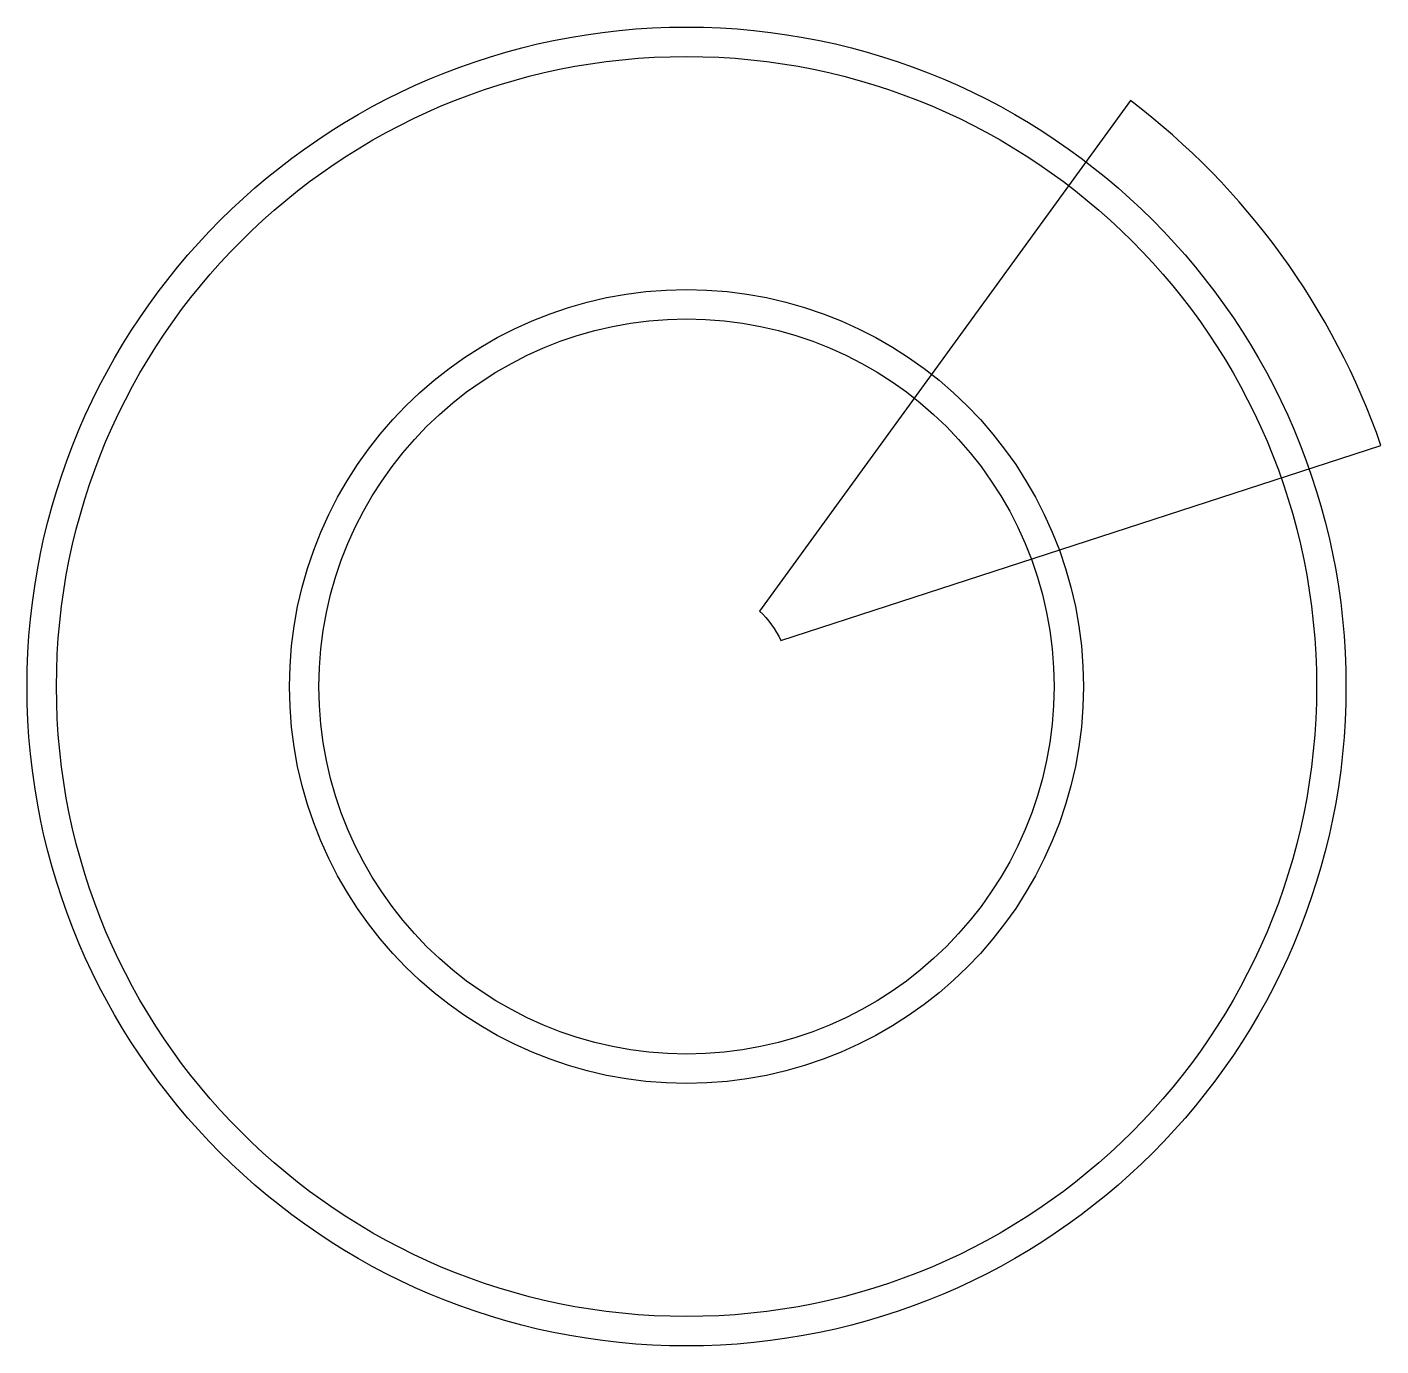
# Model space of a CAD drawing. Header units: millimetres. Extents: x -31.4 to 33.1, y -31.4 to 31.4.
import ezdxf

# ---------------------------------------------------------------- set-up
doc = ezdxf.new("R2010")
doc.units = ezdxf.units.MM
doc.layers.get('0').update_dxf_attribs({"linetype": 'CONTINUOUS'})

msp = doc.modelspace()

# ---------------------------------------------------------------- linework, layer by layer
msp.add_lwpolyline([(4.492, 2.196), (33.064, 11.479, 0.148149), (21.135, 27.898), (3.476, 3.594, -0.087068)], format="xyb", close=True)
for radius in [31.4, 30, 18.9, 17.5]:
    msp.add_circle((0, 0), radius)

doc.saveas('drawing.dxf')
